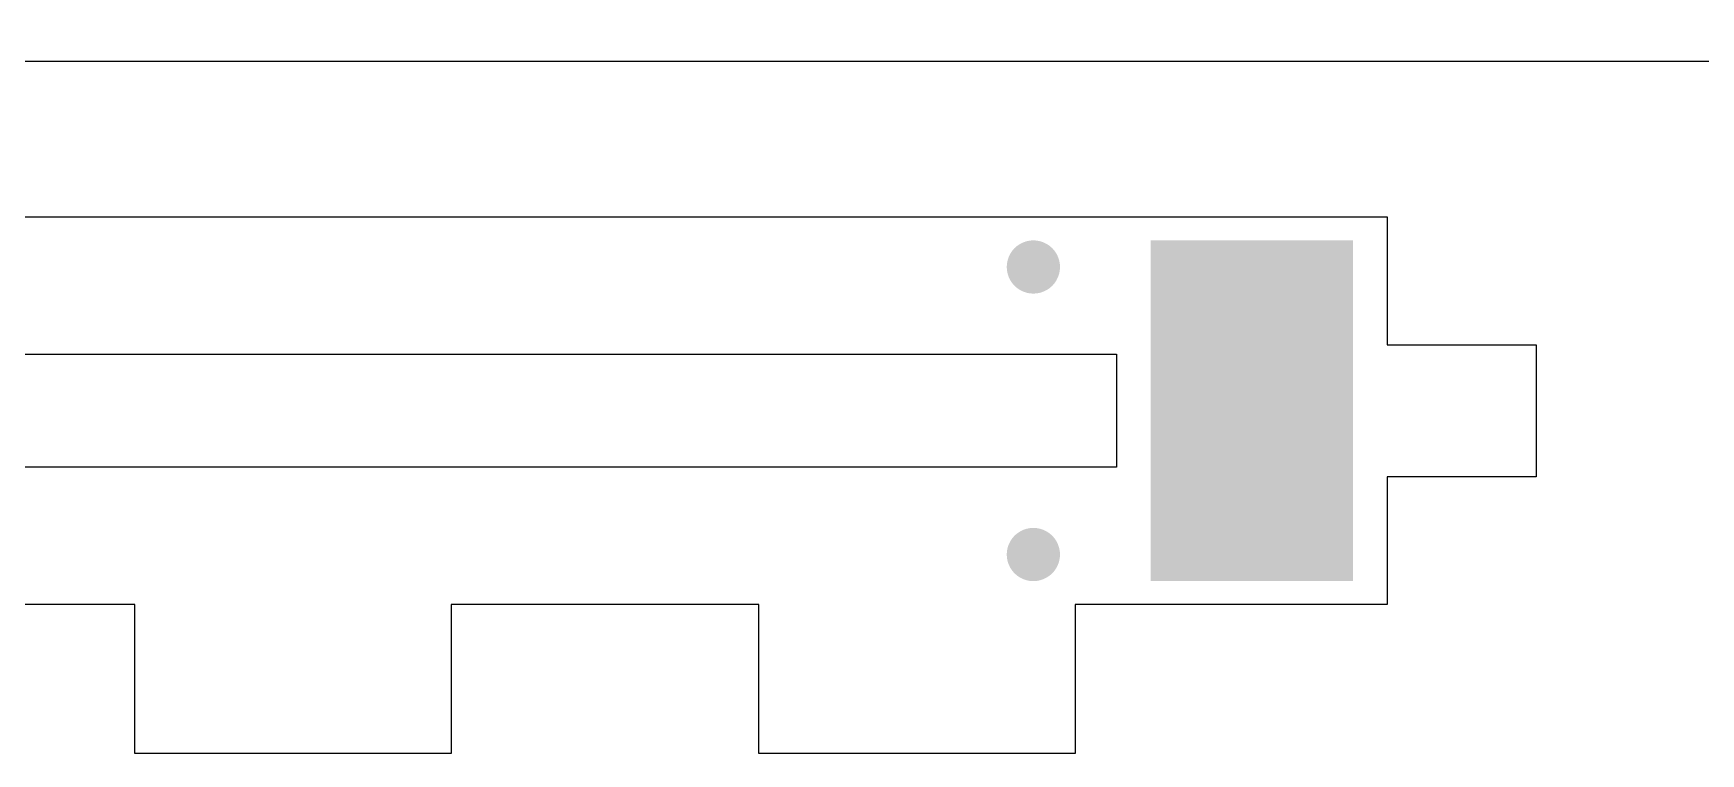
# Model space of a CAD drawing. Header units: millimetres. Extents: x 6 to 441, y 6 to 299.
# Drawn here: x 74.42 to 105.73, y 13.96 to 27.49 of the extents above; entities that cross this region are included whole.
import ezdxf

# ---------------------------------------------------------------- set-up
doc = ezdxf.new("R2010")
doc.units = ezdxf.units.MM
doc.layers.add('CUT', color=1, linetype='Continuous')
doc.layers.add('RASTER', color=7, linetype='Continuous')

msp = doc.modelspace()

# ---------------------------------------------------------------- hatches: boundary and pattern name
at = {"layer": 'RASTER'}
for points in [[(93.701, 23.1), (93.697, 23.035), (93.684, 22.971), (93.663, 22.909), (93.634, 22.85), (93.598, 22.796), (93.555, 22.746), (93.505, 22.703), (93.451, 22.667), (93.392, 22.638), (93.33, 22.617), (93.266, 22.604), (93.201, 22.6), (93.136, 22.604), (93.072, 22.617), (93.01, 22.638), (92.951, 22.667), (92.897, 22.703), (92.847, 22.746), (92.804, 22.796), (92.768, 22.85), (92.739, 22.909), (92.718, 22.971), (92.705, 23.035), (92.701, 23.1), (92.705, 23.165), (92.718, 23.229), (92.739, 23.291), (92.768, 23.35), (92.804, 23.404), (92.847, 23.454), (92.897, 23.497), (92.951, 23.533), (93.01, 23.562), (93.072, 23.583), (93.136, 23.596), (93.201, 23.6), (93.266, 23.596), (93.33, 23.583), (93.392, 23.562), (93.451, 23.533), (93.505, 23.497), (93.555, 23.454), (93.598, 23.404), (93.634, 23.35), (93.663, 23.291), (93.684, 23.229), (93.697, 23.165)], [(95.401, 23.6), (99.201, 23.6), (99.201, 17.2), (95.401, 17.2)], [(93.701, 17.7), (93.697, 17.635), (93.684, 17.571), (93.663, 17.509), (93.634, 17.45), (93.598, 17.396), (93.555, 17.346), (93.505, 17.303), (93.451, 17.267), (93.392, 17.238), (93.33, 17.217), (93.266, 17.204), (93.201, 17.2), (93.136, 17.204), (93.072, 17.217), (93.01, 17.238), (92.951, 17.267), (92.897, 17.303), (92.847, 17.346), (92.804, 17.396), (92.768, 17.45), (92.739, 17.509), (92.718, 17.571), (92.705, 17.635), (92.701, 17.7), (92.705, 17.765), (92.718, 17.829), (92.739, 17.891), (92.768, 17.95), (92.804, 18.004), (92.847, 18.054), (92.897, 18.097), (92.951, 18.133), (93.01, 18.162), (93.072, 18.183), (93.136, 18.196), (93.201, 18.2), (93.266, 18.196), (93.33, 18.183), (93.392, 18.162), (93.451, 18.133), (93.505, 18.097), (93.555, 18.054), (93.598, 18.004), (93.634, 17.95), (93.663, 17.891), (93.684, 17.829), (93.697, 17.765)]]:
    msp.add_hatch(color=7, dxfattribs=at).paths.add_polyline_path(points)

# ---------------------------------------------------------------- linework, layer by layer
at = {"layer": 'CUT'}
msp.add_lwpolyline([(109.001, 26.96), (50.999, 26.96), (50.517, 26.981), (50.075, 27.044), (49.675, 27.149), (49.315, 27.297), (48.997, 27.488)], dxfattribs=at)
for points in [[(58.76, 24.04), (99.841, 24.04), (99.841, 21.64), (102.641, 21.64), (102.641, 19.16), (99.841, 19.16), (99.841, 16.76), (93.984, 16.76), (93.984, 13.96), (88.046, 13.96), (88.046, 16.76), (82.269, 16.76), (82.269, 13.96), (76.332, 13.96), (76.332, 16.76), (70.555, 16.76), (70.555, 13.96), (64.617, 13.96), (64.617, 16.76), (58.76, 16.76), (58.76, 19.16), (55.96, 19.16), (55.96, 21.64), (58.76, 21.64)], [(63.84, 21.46), (94.761, 21.46), (94.761, 19.34), (63.84, 19.34)]]:
    msp.add_lwpolyline(points, close=True, dxfattribs=at)

doc.saveas('drawing.dxf')
